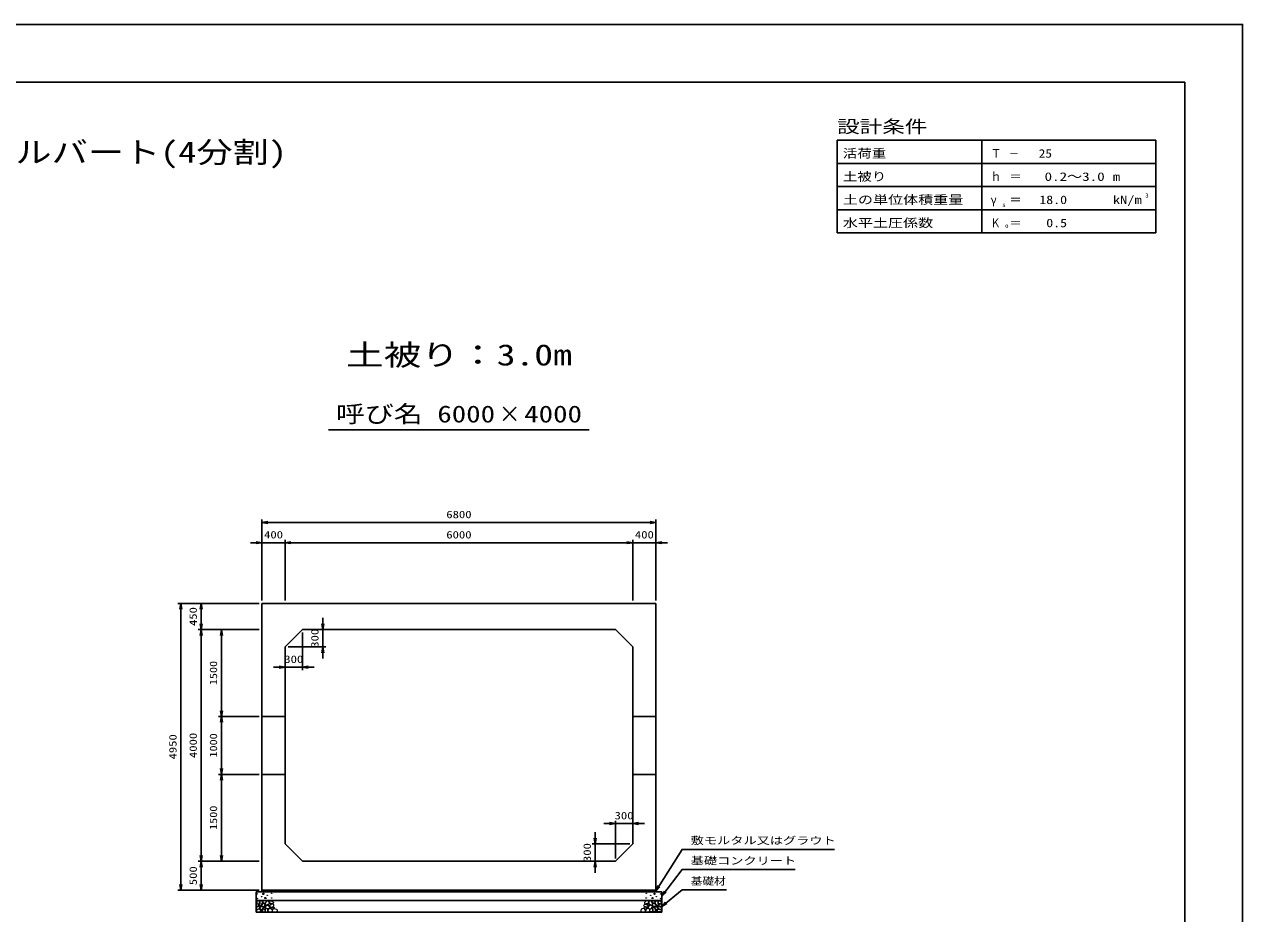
# Model space of a CAD drawing. Units: millimetres at full size. Extents: x 0 to 42050, y 0 to 29700.
# Drawn here: x 21025 to 42050, y 14345 to 29700 of the extents above; entities that cross this region are included whole.
import ezdxf
from ezdxf.enums import TextEntityAlignment as Align

# ---------------------------------------------------------------- set-up
doc = ezdxf.new("R2010")
doc.units = ezdxf.units.MM
for name, color, linetype, lineweight in [('D-DCR-HCHn', 4, 'Continuous', 9), ('D-STR-DIM', 7, 'Continuous', 25), ('D-STR-STRn', 1, 'Continuous', 25), ('D-STR-TXT', 7, 'Continuous', 25), ('D-TTL', 2, 'Continuous', 25), ('D-TTL-FRAM', 2, 'Continuous', 25), ('D-TTL-LINE', 7, 'Continuous', 25), ('D-TTL-TXT', 7, 'Continuous', 25)]:
    doc.layers.add(name, color=color, linetype=linetype, lineweight=lineweight)
doc.styles.add('ＭＳ ゴシック', font='')
doc.styles.get('ＭＳ ゴシック').set_extended_font_data('MS Gothic')

# ---------------------------------------------------------------- blocks, each defined once
blk = doc.blocks.new('open_arrow')
at = {"color": 0, "linetype": 'Continuous', "lineweight": -2}
blk.add_lwpolyline([(7.5, 1.25), (0, 0), (7.5, -1.25)], dxfattribs=at)

msp = doc.modelspace()

# ---------------------------------------------------------------- linework, layer by layer
at = {"layer": 'D-DCR-HCHn'}
for points in [[(25032.281, 14503.808), (25025.346, 14483.005), (25034.592, 14469.136), (25057.707, 14466.824), (25073.488, 14473.599), (25066.952, 14489.939), (25071.575, 14499.185), (25062.33, 14508.431), (25048.461, 14513.053)], [(25076.198, 14561.594), (25055.395, 14566.217), (25036.904, 14556.971), (25034.592, 14536.168), (25039.215, 14519.988), (25062.33, 14513.053), (25078.51, 14513.053), (25085.444, 14524.611), (25085.444, 14550.037)], [(25094.69, 14563.906), (25087.756, 14543.102), (25090.067, 14519.988), (25073.887, 14494.562), (25094.69, 14483.005), (25117.805, 14494.562), (25131.673, 14513.053), (25136.296, 14543.102), (25131.673, 14559.283), (25117.805, 14566.217)], [(25133.985, 14508.431), (25122.427, 14480.693), (25131.673, 14469.136), (25159.411, 14469.136), (25170.968, 14473.759), (25182.525, 14489.939), (25182.525, 14503.808), (25170.968, 14522.299), (25157.099, 14524.611)], [(25198.447, 14486.214), (25185.689, 14490.569), (25184.425, 14518.678), (25197.512, 14547.359), (25214.448, 14563.536), (25246.403, 14557.032), (25249.133, 14521.913), (25238.816, 14509.876), (25210.739, 14494.301)], [(25229.798, 14495.711), (25231.454, 14489.566), (25237.011, 14485.193), (25249.19, 14483.302), (25260.305, 14489.802), (25270.592, 14499.138), (25279.858, 14507.333), (25279.635, 14513.462), (25273.736, 14518.875), (25259.203, 14520.356), (25246.47, 14514.383), (25237.011, 14505.165), (25232.281, 14500.556)], [(25257.012, 14529.601), (25250.964, 14535.086), (25249.897, 14540.792), (25253.414, 14553.305), (25263.71, 14567.61), (25286.004, 14566.105), (25307.571, 14555.811), (25322.195, 14535.597), (25320.021, 14522.456), (25313.02, 14515.716), (25301.769, 14513.215), (25285.511, 14517.483), (25264.289, 14524.481)], [(25318.372, 14461.832), (25323.688, 14466.874), (25330.476, 14475.68), (25332.145, 14483.275), (25328.144, 14497.685), (25314.088, 14508.67), (25293.907, 14507.89), (25266.698, 14493.001), (25257.086, 14480.757), (25260.152, 14466.784), (25269.778, 14460.04), (25278.599, 14459.145), (25292.363, 14459.524), (25305.808, 14461.002)], [(31731.628, 14461.832), (31726.312, 14466.874), (31719.524, 14475.68), (31717.855, 14483.275), (31721.856, 14497.685), (31735.912, 14508.67), (31756.093, 14507.89), (31783.302, 14493.001), (31792.914, 14480.757), (31789.848, 14466.784), (31780.222, 14460.04), (31771.401, 14459.145), (31757.637, 14459.524), (31744.192, 14461.002)], [(31792.988, 14529.601), (31799.036, 14535.086), (31800.103, 14540.792), (31796.586, 14553.305), (31786.29, 14567.61), (31763.996, 14566.105), (31742.429, 14555.811), (31727.805, 14535.597), (31729.979, 14522.456), (31736.98, 14515.716), (31748.231, 14513.215), (31764.489, 14517.483), (31785.711, 14524.481)], [(31820.202, 14495.711), (31818.546, 14489.566), (31812.989, 14485.193), (31800.81, 14483.302), (31789.695, 14489.802), (31779.408, 14499.138), (31770.142, 14507.333), (31770.365, 14513.462), (31776.264, 14518.875), (31790.797, 14520.356), (31803.53, 14514.383), (31812.989, 14505.165), (31817.719, 14500.556)], [(31851.553, 14486.214), (31864.311, 14490.569), (31865.575, 14518.678), (31852.488, 14547.359), (31835.552, 14563.536), (31803.597, 14557.032), (31800.867, 14521.913), (31811.184, 14509.876), (31839.261, 14494.301)], [(31916.015, 14508.431), (31927.573, 14480.693), (31918.327, 14469.136), (31890.589, 14469.136), (31879.032, 14473.759), (31867.475, 14489.939), (31867.475, 14503.808), (31879.032, 14522.299), (31892.901, 14524.611)], [(31955.31, 14563.906), (31962.244, 14543.102), (31959.933, 14519.988), (31976.113, 14494.562), (31955.31, 14483.005), (31932.195, 14494.562), (31918.327, 14513.053), (31913.704, 14543.102), (31918.327, 14559.283), (31932.195, 14566.217)], [(31973.802, 14561.594), (31994.605, 14566.217), (32013.096, 14556.971), (32015.408, 14536.168), (32010.785, 14519.988), (31987.67, 14513.053), (31971.49, 14513.053), (31964.556, 14524.611), (31964.556, 14550.037)], [(32017.719, 14503.808), (32024.654, 14483.005), (32015.408, 14469.136), (31992.293, 14466.824), (31976.512, 14473.599), (31983.048, 14489.939), (31978.425, 14499.185), (31987.67, 14508.431), (32001.539, 14513.053)], [(25076.155, 14427.009), (25093.277, 14452.692), (25091.137, 14459.112), (25067.594, 14465.533), (25046.192, 14463.393), (25031.21, 14450.551), (25029.07, 14435.57), (25031.21, 14420.588), (25048.332, 14416.308)], [(25084.716, 14373.503), (25099.698, 14379.924), (25103.978, 14401.326), (25095.417, 14416.308), (25080.435, 14420.588), (25061.173, 14418.448), (25039.771, 14409.887), (25029.07, 14397.045), (25029.07, 14382.064), (25035.49, 14373.503), (25061.173, 14375.643)], [(25099.313, 14483.005), (25087.756, 14473.759), (25092.379, 14466.824), (25108.559, 14466.824), (25115.493, 14469.136), (25120.116, 14478.382), (25113.182, 14485.316)], [(25136.082, 14427.009), (25146.783, 14452.692), (25138.222, 14463.393), (25112.539, 14463.393), (25101.838, 14459.112), (25091.137, 14444.131), (25091.137, 14431.289), (25101.838, 14414.167), (25114.679, 14412.027)], [(25131.801, 14379.924), (25131.801, 14405.606), (25121.1, 14412.027), (25110.399, 14405.606), (25108.259, 14390.625), (25110.399, 14377.783), (25125.381, 14373.503)], [(25172.466, 14375.643), (25178.886, 14394.905), (25176.746, 14416.308), (25191.728, 14439.85), (25172.466, 14450.551), (25151.063, 14439.85), (25138.222, 14422.728), (25133.941, 14394.905), (25138.222, 14379.924), (25151.063, 14373.503)], [(25168.185, 14450.551), (25178.886, 14459.112), (25174.606, 14465.533), (25159.624, 14465.533), (25153.204, 14463.393), (25148.923, 14454.832), (25155.344, 14448.411)], [(25189.588, 14377.783), (25208.85, 14373.503), (25225.972, 14382.064), (25228.112, 14401.326), (25225.968, 14424.878), (25202.429, 14432.327), (25187.447, 14428.603), (25181.027, 14412.027), (25181.027, 14388.484)], [(25238.203, 14429.532), (25202.829, 14436.129), (25187.782, 14448.266), (25183.03, 14467.263), (25197.713, 14481.629), (25226.323, 14489.69), (25247.97, 14476.761), (25261.961, 14459.347), (25258.002, 14441.67)], [(25237.352, 14423.637), (25252.306, 14432.556), (25278.44, 14432.292), (25299.93, 14413.525), (25303.643, 14384.899), (25289.853, 14374.245), (25253.098, 14371.871), (25236.731, 14381.633), (25232.172, 14404.06)], [(25274.971, 14435.265), (25279.183, 14438.446), (25282.686, 14443.505), (25282.81, 14450.431), (25278.414, 14456.067), (25270.769, 14457.977), (25264.356, 14456.179), (25262.704, 14450.442), (25261.896, 14444.835), (25262.881, 14437.456), (25268.975, 14434.127)], [(25302.597, 14420.331), (25292.895, 14425.079), (25285.89, 14433.822), (25285.719, 14445.084), (25289.942, 14455.627), (25305.189, 14457.625), (25320.054, 14458.018), (25334.481, 14452.512), (25336.849, 14443.273), (25324.54, 14432.195), (25309.555, 14423.15)], [(25334.972, 14372.493), (25319.837, 14374.274), (25309.866, 14379.787), (25305.835, 14392.722), (25305.945, 14404.963), (25315.172, 14421.678), (25333.242, 14432.822), (25360.731, 14428.403), (25382.453, 14420.334), (25387.643, 14396.125), (25383.03, 14378.257), (25361.884, 14372.877)], [(31715.028, 14372.493), (31730.163, 14374.274), (31740.134, 14379.787), (31744.165, 14392.722), (31744.055, 14404.963), (31734.828, 14421.678), (31716.758, 14432.822), (31689.269, 14428.403), (31667.547, 14420.334), (31662.357, 14396.125), (31666.97, 14378.257), (31688.116, 14372.877)], [(31747.403, 14420.331), (31757.105, 14425.079), (31764.11, 14433.822), (31764.281, 14445.084), (31760.058, 14455.627), (31744.811, 14457.625), (31729.946, 14458.018), (31715.519, 14452.512), (31713.151, 14443.273), (31725.46, 14432.195), (31740.445, 14423.15)], [(31812.648, 14423.637), (31797.694, 14432.556), (31771.56, 14432.292), (31750.07, 14413.525), (31746.357, 14384.899), (31760.147, 14374.245), (31796.902, 14371.871), (31813.269, 14381.633), (31817.828, 14404.06)], [(31775.029, 14435.265), (31770.817, 14438.446), (31767.314, 14443.505), (31767.19, 14450.431), (31771.586, 14456.067), (31779.231, 14457.977), (31785.644, 14456.179), (31787.296, 14450.442), (31788.104, 14444.835), (31787.119, 14437.456), (31781.025, 14434.127)], [(31811.797, 14429.532), (31847.171, 14436.129), (31862.218, 14448.266), (31866.97, 14467.263), (31852.287, 14481.629), (31823.677, 14489.69), (31802.03, 14476.761), (31788.039, 14459.347), (31791.998, 14441.67)], [(31860.412, 14377.783), (31841.15, 14373.503), (31824.028, 14382.064), (31821.888, 14401.326), (31824.032, 14424.878), (31847.571, 14432.327), (31862.553, 14428.603), (31868.973, 14412.027), (31868.973, 14388.484)], [(31877.534, 14375.643), (31871.114, 14394.905), (31873.254, 14416.308), (31858.272, 14439.85), (31877.534, 14450.551), (31898.937, 14439.85), (31911.778, 14422.728), (31916.059, 14394.905), (31911.778, 14379.924), (31898.937, 14373.503)], [(31881.815, 14450.551), (31871.114, 14459.112), (31875.394, 14465.533), (31890.376, 14465.533), (31896.796, 14463.393), (31901.077, 14454.832), (31894.656, 14448.411)], [(31913.918, 14427.009), (31903.217, 14452.692), (31911.778, 14463.393), (31937.461, 14463.393), (31948.162, 14459.112), (31958.863, 14444.131), (31958.863, 14431.289), (31948.162, 14414.167), (31935.321, 14412.027)], [(31918.199, 14379.924), (31918.199, 14405.606), (31928.9, 14412.027), (31939.601, 14405.606), (31941.741, 14390.625), (31939.601, 14377.783), (31924.619, 14373.503)], [(31950.687, 14483.005), (31962.244, 14473.759), (31957.621, 14466.824), (31941.441, 14466.824), (31934.507, 14469.136), (31929.884, 14478.382), (31936.818, 14485.316)], [(31965.284, 14373.503), (31950.302, 14379.924), (31946.022, 14401.326), (31954.583, 14416.308), (31969.565, 14420.588), (31988.827, 14418.448), (32010.229, 14409.887), (32020.93, 14397.045), (32020.93, 14382.064), (32014.51, 14373.503), (31988.827, 14375.643)], [(31973.845, 14427.009), (31956.723, 14452.692), (31958.863, 14459.112), (31982.406, 14465.533), (32003.808, 14463.393), (32018.79, 14450.551), (32020.93, 14435.57), (32018.79, 14420.588), (32001.668, 14416.308)]]:
    msp.add_lwpolyline(points, close=True, dxfattribs=at)
for points in [[(25168.432, 14568.547), (25151.093, 14566.446), (25139.258, 14558.701), (25139.626, 14539.819), (25145.514, 14526.087), (25160.025, 14526.185), (25180.107, 14529.153), (25189.799, 14543.689), (25199.082, 14553.492), (25201.884, 14564.345), (25189.099, 14568.547), (25168.082, 14568.547)], [(31881.568, 14568.547), (31898.907, 14566.446), (31910.742, 14558.701), (31910.374, 14539.819), (31904.486, 14526.087), (31889.975, 14526.185), (31869.893, 14529.153), (31860.201, 14543.689), (31850.918, 14553.492), (31848.116, 14564.345), (31860.901, 14568.547), (31881.918, 14568.547)]]:
    msp.add_lwpolyline(points, dxfattribs=at)
for centre, radius in [((25041.091, 14686.145), 4.5), ((25042.803, 14605.879), 4.5), ((25118.437, 14638.641), 4.5), ((25150.004, 14686.145), 11.25), ((25184.996, 14614.955), 11.25), ((25216.563, 14662.459), 4.5), ((25292.197, 14695.221), 4.5), ((25293.909, 14614.955), 4.5), ((31756.091, 14614.955), 4.5), ((31757.803, 14695.221), 4.5), ((31833.437, 14662.459), 4.5), ((31865.004, 14614.955), 11.25), ((31899.996, 14686.145), 11.25), ((31931.563, 14638.641), 4.5), ((32007.197, 14605.879), 4.5), ((32008.909, 14686.145), 4.5)]:
    msp.add_circle(centre, radius, dxfattribs=at)
at = {"layer": 'D-STR-DIM'}
for p, q in [((25125, 19750), (25125, 21150)), ((25125, 21100), (31925, 21100)), ((31925, 19750), (31925, 21150)), ((24925, 20750), (25725, 20750)), ((25125, 19750), (25125, 20800)), ((25525, 19750), (25525, 20800)), ((25525, 19750), (25525, 20800)), ((25525, 20750), (31525, 20750)), ((31325, 20750), (32125, 20750)), ((31525, 19750), (31525, 20800)), ((31525, 19750), (31525, 20800)), ((31925, 19750), (31925, 20800)), ((25075, 19700), (23675, 19700)), ((23725, 14750), (23725, 19700)), ((25075, 19700), (24025, 19700)), ((24075, 19250), (24075, 19700)), ((26175, 18750), (26175, 19450)), ((25075, 19250), (24025, 19250)), ((25075, 19250), (24025, 19250)), ((24075, 15250), (24075, 19250)), ((25075, 19250), (24375, 19250)), ((24425, 17750), (24425, 19250)), ((25825, 19200), (25825, 18550)), ((25875, 19250), (26225, 19250)), ((25575, 18950), (26225, 18950)), ((25525, 18900), (25525, 18550)), ((26025, 18600), (25325, 18600)), ((25075, 17750), (24375, 17750)), ((25075, 17750), (24375, 17750)), ((24425, 17750), (24425, 16750)), ((25075, 16750), (24375, 16750)), ((25075, 16750), (24375, 16750)), ((24425, 15250), (24425, 16750)), ((31025, 15900), (31725, 15900)), ((31225, 15300), (31225, 15950)), ((31525, 15600), (31525, 15950)), ((30875, 15750), (30875, 15050)), ((31475, 15550), (30825, 15550)), ((25075, 15250), (24025, 15250)), ((25075, 15250), (24025, 15250)), ((24075, 14750), (24075, 15250)), ((25075, 15250), (24375, 15250)), ((31175, 15250), (30825, 15250)), ((25075, 14750), (23675, 14750)), ((25075, 14750), (24025, 14750))]:
    msp.add_line(p, q, dxfattribs=at)
at = {"layer": 'D-STR-STRn'}
for p, q in [((25125, 19700), (31925, 19700)), ((25125, 14750), (25125, 19700)), ((31925, 19700), (31925, 14750)), ((25525, 18950), (25825, 19250)), ((25825, 19250), (31225, 19250)), ((31225, 19250), (31525, 18950)), ((25525, 15550), (25525, 18950)), ((31525, 18950), (31525, 15550)), ((25525, 17750), (25125, 17750)), ((31525, 17750), (31925, 17750)), ((25525, 16750), (25125, 16750)), ((31525, 16750), (31925, 16750)), ((25825, 15250), (25525, 15550)), ((31525, 15550), (31225, 15250)), ((31225, 15250), (25825, 15250)), ((32025, 14720), (25025, 14720)), ((25025, 14370), (25025, 14720)), ((31925, 14750), (25125, 14750)), ((25125, 14750), (25125, 14720)), ((31925, 14750), (31925, 14720)), ((32025, 14720), (32025, 14370)), ((32025, 14570), (25025, 14570)), ((32025, 14370), (25025, 14370))]:
    msp.add_line(p, q, dxfattribs=at)
at = {"layer": 'D-STR-TXT'}
for points in [[(31925, 14735), (32375, 15455), (32475, 15455), (35008.756, 15455)], [(32025, 14645), (32375, 15105), (32475, 15105), (34326.523, 15105)], [(32025, 14470), (32375, 14755), (32475, 14755), (33139.721, 14755)]]:
    msp.add_lwpolyline(points, dxfattribs=at)
at = {"layer": 'D-TTL'}
for points in [[(0, 0), (42050, 0), (42050, 29700), (0, 29700)], [(1000, 1000), (41050, 1000), (41050, 28700), (1000, 28700)]]:
    msp.add_lwpolyline(points, close=True, dxfattribs=at)
at = {"layer": 'D-TTL-FRAM'}
for p, q in [((40550, 27700), (35050, 27700)), ((35050, 27700), (35050, 26100)), ((40550, 27700), (40550, 26100)), ((40550, 26100), (35050, 26100))]:
    msp.add_line(p, q, dxfattribs=at)
at = {"layer": 'D-TTL-LINE'}
for p, q in [((37550, 27700), (37550, 26100)), ((40550, 27300), (35050, 27300)), ((40550, 26900), (35050, 26900)), ((40550, 26500), (35050, 26500))]:
    msp.add_line(p, q, dxfattribs=at)
at = {"layer": 'D-TTL-TXT'}
msp.add_line((26275, 22700), (30775, 22700), dxfattribs=at)

# ---------------------------------------------------------------- block references
at = {"layer": 'D-STR-DIM', "xscale": 13.3, "yscale": 13.3}
for p in [(25125, 21100), (25525, 20750), (25525, 20750), (31925, 20750), (25825, 18600), (31525, 15900)]:
    msp.add_blockref('open_arrow', p, dxfattribs=at)
for p, rotation in [((31925, 21100), 180), ((25125, 20750), 180), ((31525, 20750), 180), ((31525, 20750), 180), ((23725, 19700), 270), ((24075, 19700), 270), ((24075, 19250), 90), ((26175, 19250), 90), ((24075, 19250), 270), ((24425, 19250), 270), ((26175, 18950), 270), ((25525, 18600), 180), ((24425, 17750), 90), ((24425, 17750), 270), ((24425, 16750), 90), ((24425, 16750), 270), ((31225, 15900), 180), ((30875, 15550), 90), ((24075, 15250), 90), ((24425, 15250), 90), ((24075, 15250), 270), ((30875, 15250), 270), ((23725, 14750), 90), ((24075, 14750), 90)]:
    msp.add_blockref('open_arrow', p, dxfattribs=dict(at, rotation=rotation))
at = {"layer": 'D-STR-TXT', "xscale": 13.3, "yscale": 13.3}
for p, rotation in [((31925, 14735), 58), ((32025, 14645), 52.7), ((32025, 14470), 39.2)]:
    msp.add_blockref('open_arrow', p, dxfattribs=dict(at, rotation=rotation))

# ---------------------------------------------------------------- texts
at = {"layer": 'D-STR-DIM', "style": 'ＭＳ ゴシック', "width": 1.25}
for s, p in [('6800', (28525, 21237.5)), ('400', (25325, 20887.5)), ('6000', (28525, 20887.5)), ('400', (31725, 20887.5)), ('300', (25675, 18737.5)), ('300', (31375, 16037.5))]:
    msp.add_text(s, height=128.3, dxfattribs=at).set_placement(p, align=Align.MIDDLE_CENTER)
at = {"layer": 'D-STR-DIM', "style": 'ＭＳ ゴシック'}
for s, width, p in [('450', 1.25, (23937.5, 19475)), ('300', 1.25, (26037.5, 19100)), ('1500', 1.2, (24287.5, 18500)), ('4000', 1.25, (23937.5, 17250)), ('4950', 1.25, (23587.5, 17225)), ('1000', 1.2, (24287.5, 17250)), ('1500', 1.2, (24287.5, 16000)), ('300', 1.25, (30737.5, 15400)), ('500', 1.25, (23937.5, 15000))]:
    msp.add_text(s, height=128.3, rotation=90, dxfattribs=dict(at, width=width)).set_placement(p, align=Align.MIDDLE_CENTER)
at = {"layer": 'D-STR-TXT', "style": 'ＭＳ ゴシック'}
for s, width, p in [('敷モルタル又はグラウト', 1.3, (32525, 15505)), ('基礎コンクリート', 1.3, (32525, 15155)), ('基礎材', 1.15, (32525, 14805))]:
    msp.add_text(s, height=128.3, dxfattribs=dict(at, width=width)).set_placement(p, align=Align.BOTTOM_LEFT)
at = {"layer": 'D-TTL-TXT', "style": 'ＭＳ ゴシック'}
for s, height, width, p in [('設計条件', 219.9, 1.3, (35050, 27760)), ('活荷重', 146.6, 1.25, (35150, 27353.333)), ('Ｔ', 146.6, 0.95, (37700, 27353.333)), ('－', 146.6, 0.85, (38020, 27353.333)), ('土被り', 146.6, 1.25, (35150, 26953.333)), ('ｈ', 146.6, 0.95, (37700, 26953.333)), ('＝', 146.6, 1.1, (38020, 26953.333)), ('m', 146.6, 1.25, (39810, 26953.333)), ('土の単位体積重量', 146.6, 1.3, (35150, 26553.333)), ('γ', 146.6, 0.95, (37700, 26553.333)), ('＝', 146.6, 1.1, (38020, 26553.333)), ('kN/m', 146.6, 1.25, (39810, 26553.333)), ('3', 73.31, 1.15, (40370, 26686.667)), ('s', 73.31, 1.15, (37900, 26526.667)), ('水平土圧係数', 146.6, 1.3, (35150, 26153.333)), ('Ｋ', 146.6, 0.85, (37700, 26153.333)), ('＝', 146.6, 1.1, (38020, 26153.333)), ('o', 73.31, 1.2, (37950, 26166.667))]:
    msp.add_text(s, height=height, dxfattribs=dict(at, width=width)).set_placement(p, align=Align.BOTTOM_LEFT)
for s, height, width, p in [('大型ボックスカルバート(4分割)', 366.6, 1.25, (21025, 27200)), ('土被り：3.0m', 366.6, 1.3, (28525, 23700)), ('呼び名', 293.3, 1.25, (27150, 22737.5)), ('6000', 293.3, 1.25, (28650, 22737.5)), ('×', 293.3, 0.95, (29400, 22737.5)), ('4000', 293.3, 1.25, (30150, 22737.5))]:
    msp.add_text(s, height=height, dxfattribs=dict(at, width=width)).set_placement(p, align=Align.BOTTOM_CENTER)
for s, width, p in [('25', 1.15, (38760.102, 27353.333)), ('0.2～3.0', 1.3, (39669.746, 26953.333)), ('18.0', 1.2, (39020, 26553.333)), ('0.5', 1.2, (39020, 26153.333))]:
    msp.add_text(s, height=146.6, dxfattribs=dict(at, width=width)).set_placement(p, align=Align.BOTTOM_RIGHT)

doc.saveas('drawing.dxf')
